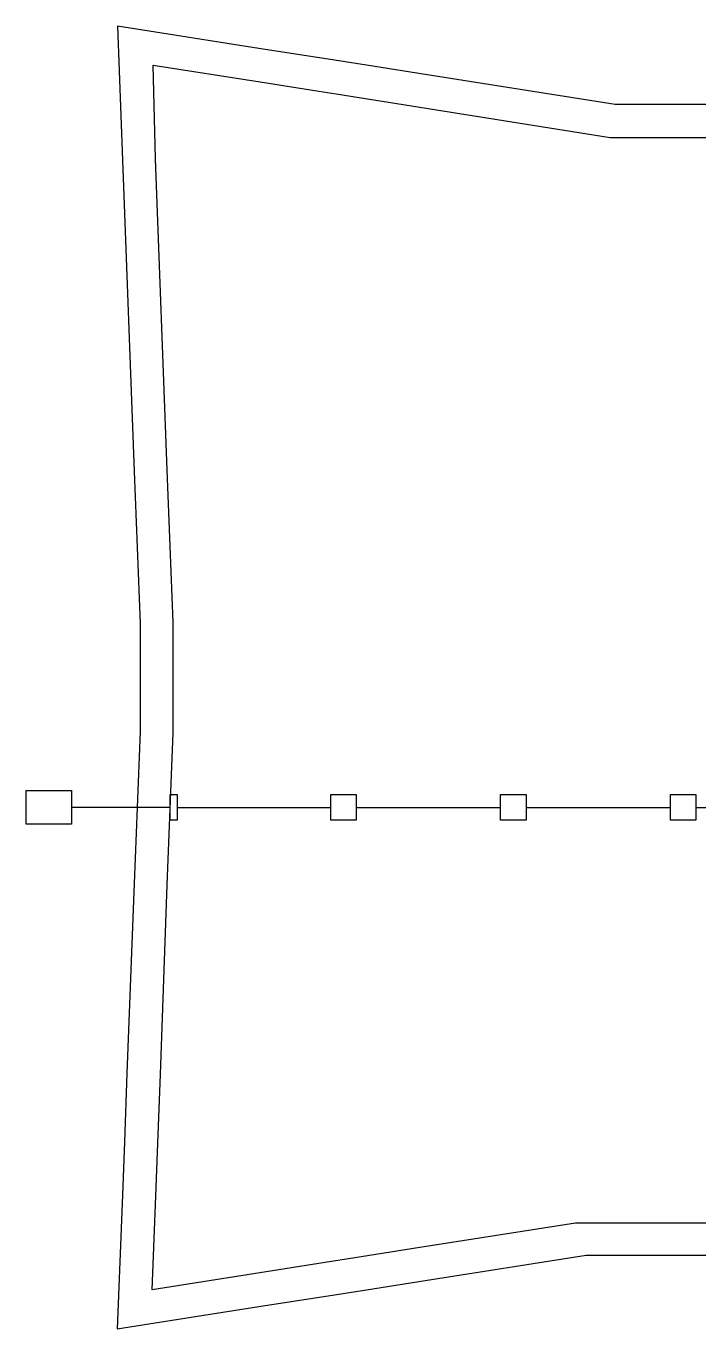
# Model space of a CAD drawing. Header units: millimetres. Extents: x 35844 to 119942, y 7566 to 131569.
# Drawn here: x 37603 to 49488, y 7566 to 30589 of the extents above; entities that cross this region are included whole.
import ezdxf

# ---------------------------------------------------------------- set-up
doc = ezdxf.new("R2010")
doc.units = ezdxf.units.MM
doc.layers.add('LAYER_2', color=1, linetype='Continuous')

msp = doc.modelspace()

# ---------------------------------------------------------------- linework, layer by layer
for p, q in [((41827, 30178), (39216, 30589)), ((39216, 30589), (39306, 28221)), ((42865, 30015), (41827, 30178)), ((43615, 29897), (42865, 30015)), ((39892, 28243), (39848, 29901)), ((39848, 29901), (41736, 29602)), ((44653, 29734), (43615, 29897)), ((48011, 29205), (44653, 29734)), ((41736, 29602), (42773, 29437)), ((42773, 29437), (43078, 29389)), ((43078, 29389), (47919, 28620)), ((52434, 29205), (48011, 29205)), ((47919, 28620), (52526, 28620)), ((39306, 28221), (39513, 22718)), ((40098, 22741), (39892, 28243)), ((39513, 22718), (39616, 20032)), ((40201, 20055), (40098, 22741)), ((39616, 20032), (39616, 18122)), ((40201, 18100), (40201, 20055)), ((39616, 18122), (39512, 15437)), ((40097, 15414), (40201, 18100)), ((39512, 15437), (39386, 12086)), ((39975, 12063), (40097, 15414)), ((39386, 12086), (39340, 10873)), ((39929, 10851), (39975, 12063)), ((39340, 10873), (39305, 9934)), ((39893, 9912), (39929, 10851)), ((39305, 9934), (39215, 7566)), ((39831, 8259), (39893, 9912)), ((47305, 9435), (44560, 9003)), ((60829, 9435), (47305, 9435)), ((44560, 9003), (43523, 8840)), ((43523, 8840), (42772, 8722)), ((44652, 8421), (47497, 8869)), ((47497, 8869), (60829, 8869)), ((41735, 8559), (39831, 8259)), ((42772, 8722), (41735, 8559)), ((43614, 8258), (44652, 8421)), ((41826, 7977), (42864, 8140)), ((42864, 8140), (43614, 8258)), ((39215, 7566), (41826, 7977))]:
    msp.add_line(p, q)
at = {"layer": 'LAYER_2'}
for p, q in [((40150, 16783), (38403, 16783)), ((40270, 16783), (42985, 16783)), ((43435, 16783), (45985, 16783)), ((46435, 16783), (48985, 16783)), ((49435, 16783), (50080, 16783))]:
    msp.add_line(p, q, dxfattribs=at)
for points in [[(38403, 17083), (38403, 16483), (37603, 16483), (37603, 17083)], [(40270, 17008), (40270, 16558), (40150, 16558), (40150, 17008)], [(42985, 17008), (43435, 17008), (43435, 16558), (42985, 16558)], [(45985, 17008), (46435, 17008), (46435, 16558), (45985, 16558)], [(48985, 17008), (49435, 17008), (49435, 16558), (48985, 16558)]]:
    msp.add_lwpolyline(points, close=True, dxfattribs=at)

doc.saveas('drawing.dxf')
